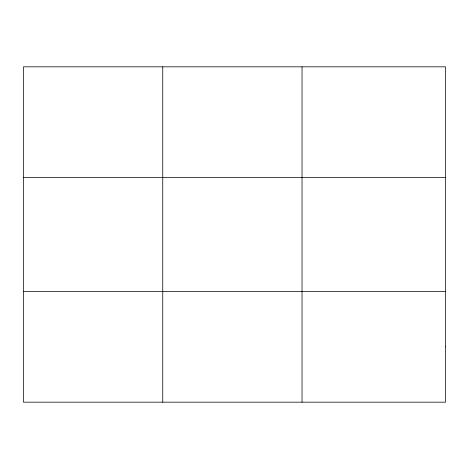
<?xml version="1.0" encoding="UTF-8"?>
<svg xmlns="http://www.w3.org/2000/svg" width="469" height="469" viewBox="0 0 469 469"><rect width="100%" height="100%" fill="white"/><g stroke="black" fill="none" stroke-linecap="round" stroke-linejoin="round"><path stroke-width="0.7" d="M162.743 66.827L162.743 402.173M302.036 66.827L302.036 402.173M23.45 177.493L445.55 177.493M23.45 291.507L445.55 291.507M445.55 346.843L445.55 402.173L23.45 402.173L23.45 66.827L445.55 66.827L445.55 346.843"/></g></svg>
